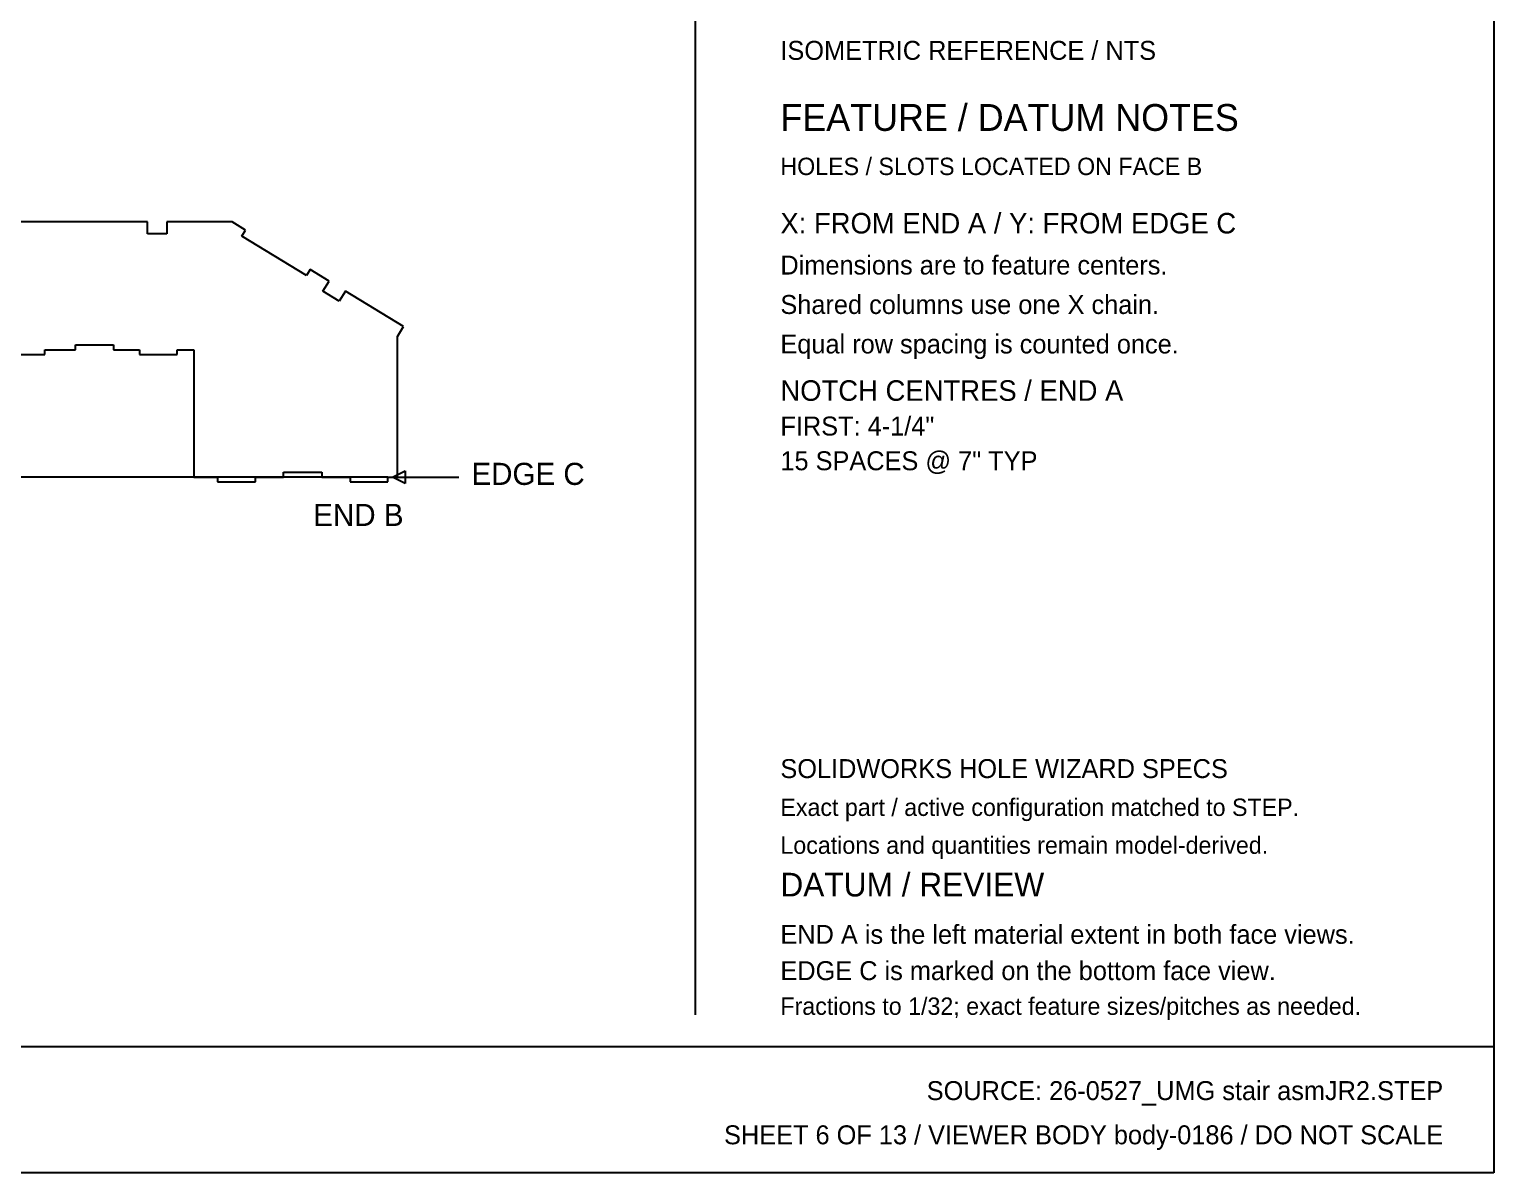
# Model space of a CAD drawing. Header units: inches. Extents: x 3 to 201, y 3 to 129.
# Drawn here: x 123.8 to 201.2, y 2.8 to 63.2 of the extents above; entities that cross this region are included whole.
import ezdxf
from ezdxf.enums import TextEntityAlignment as Align

# ---------------------------------------------------------------- set-up
doc = ezdxf.new("R2010")
doc.units = ezdxf.units.IN
doc.header["$MEASUREMENT"] = 0

msp = doc.modelspace()

# ---------------------------------------------------------------- linework, layer by layer
at = {"layer": 'ANNOTATION'}
for p, q in [((142.775, 39.56), (15.483, 39.56)), ((143.025, 39.56), (143.691, 39.893)), ((143.025, 39.56), (146.517, 39.56)), ((143.691, 39.226), (143.025, 39.56)), ((143.691, 39.893), (143.691, 39.226))]:
    msp.add_line(p, q, dxfattribs=at)
at = {"layer": 'OUTLINE'}
for p, q in [((201.167, 129.167), (201.167, 2.833)), ((159, 113.25), (159, 11.167)), ((130.081, 53.024), (114.968, 53.024)), ((130.081, 52.399), (130.081, 53.024)), ((134.559, 53.024), (131.093, 53.024)), ((131.093, 53.024), (131.093, 52.399)), ((135.263, 52.594), (134.559, 53.024)), ((135.068, 52.274), (135.263, 52.594)), ((131.093, 52.399), (130.081, 52.399)), ((138.482, 50.19), (135.068, 52.274)), ((138.677, 50.51), (138.482, 50.19)), ((139.668, 49.905), (138.677, 50.51)), ((139.343, 49.372), (139.668, 49.905)), ((140.207, 48.844), (139.343, 49.372)), ((140.532, 49.378), (140.207, 48.844)), ((143.6, 47.505), (140.532, 49.378)), ((143.275, 46.972), (143.6, 47.505)), ((126.269, 46.274), (126.269, 46.53)), ((126.269, 46.53), (128.281, 46.53)), ((128.281, 46.53), (128.281, 46.274)), ((143.275, 39.56), (143.275, 46.972)), ((122.65, 46.024), (124.65, 46.024)), ((124.65, 46.024), (124.65, 46.274)), ((124.65, 46.274), (126.269, 46.274)), ((128.281, 46.274), (129.65, 46.274)), ((129.65, 46.274), (129.65, 46.024)), ((129.65, 46.024), (131.65, 46.024)), ((131.65, 46.024), (131.65, 46.274)), ((131.65, 46.274), (132.525, 46.274)), ((132.525, 46.274), (132.525, 39.56)), ((132.525, 39.56), (133.775, 39.56)), ((133.775, 39.56), (133.775, 39.31)), ((135.775, 39.31), (135.775, 39.56)), ((135.775, 39.56), (137.269, 39.56)), ((137.269, 39.56), (137.269, 39.816)), ((137.269, 39.816), (139.281, 39.816)), ((139.281, 39.816), (139.281, 39.56)), ((139.281, 39.56), (140.775, 39.56)), ((140.775, 39.56), (140.775, 39.31)), ((142.775, 39.31), (142.775, 39.56)), ((142.775, 39.56), (143.275, 39.56)), ((133.775, 39.31), (135.775, 39.31)), ((140.775, 39.31), (142.775, 39.31)), ((2.833, 9.5), (201.167, 9.5)), ((201.167, 2.833), (2.833, 2.833))]:
    msp.add_line(p, q, dxfattribs=at)

# ---------------------------------------------------------------- texts
at = {"layer": 'ANNOTATION'}
for s, height, p in [('ISOMETRIC REFERENCE / NTS', 1, (163.5, 61.583)), ('FEATURE / DATUM NOTES', 1.41667, (163.5, 57.833)), ('HOLES / SLOTS LOCATED ON FACE B', 0.91667, (163.5, 55.5)), ('X: FROM END A / Y: FROM EDGE C', 1.08333, (163.5, 52.417)), ('Dimensions are to feature centers.', 1, (163.5, 50.25)), ('Shared columns use one X chain.', 1, (163.5, 48.167)), ('Equal row spacing is counted once.', 1, (163.5, 46.083)), ('NOTCH CENTRES / END A', 1.08333, (163.5, 43.583)), ('FIRST: 4-1/4"', 1, (163.5, 41.75)), ('EDGE C', 1.1667, (147.184, 39.143)), ('15 SPACES @ 7" TYP', 1, (163.5, 39.917)), ('SOLIDWORKS HOLE WIZARD SPECS', 1, (163.5, 23.667)), ('Exact part / active configuration matched to STEP.', 0.91667, (163.5, 21.667)), ('Locations and quantities remain model-derived.', 0.91667, (163.5, 19.667)), ('DATUM / REVIEW', 1.25, (163.5, 17.417)), ('END A is the left material extent in both face views.', 1, (163.5, 14.917)), ('EDGE C is marked on the bottom face view.', 1, (163.5, 13)), ('Fractions to 1/32; exact feature sizes/pitches as needed.', 0.91667, (163.5, 11.167))]:
    msp.add_text(s, height=height, dxfattribs=at).set_placement(p)
for s, height, p in [('END B', 1.1667, (143.6, 36.976)), ('SOURCE: 26-0527_UMG stair asmJR2.STEP', 1, (198.5, 6.667)), ('SHEET 6 OF 13 / VIEWER BODY body-0186 / DO NOT SCALE', 1, (198.5, 4.333))]:
    msp.add_text(s, height=height, dxfattribs=at).set_placement(p, align=Align.RIGHT)

doc.saveas('drawing.dxf')
